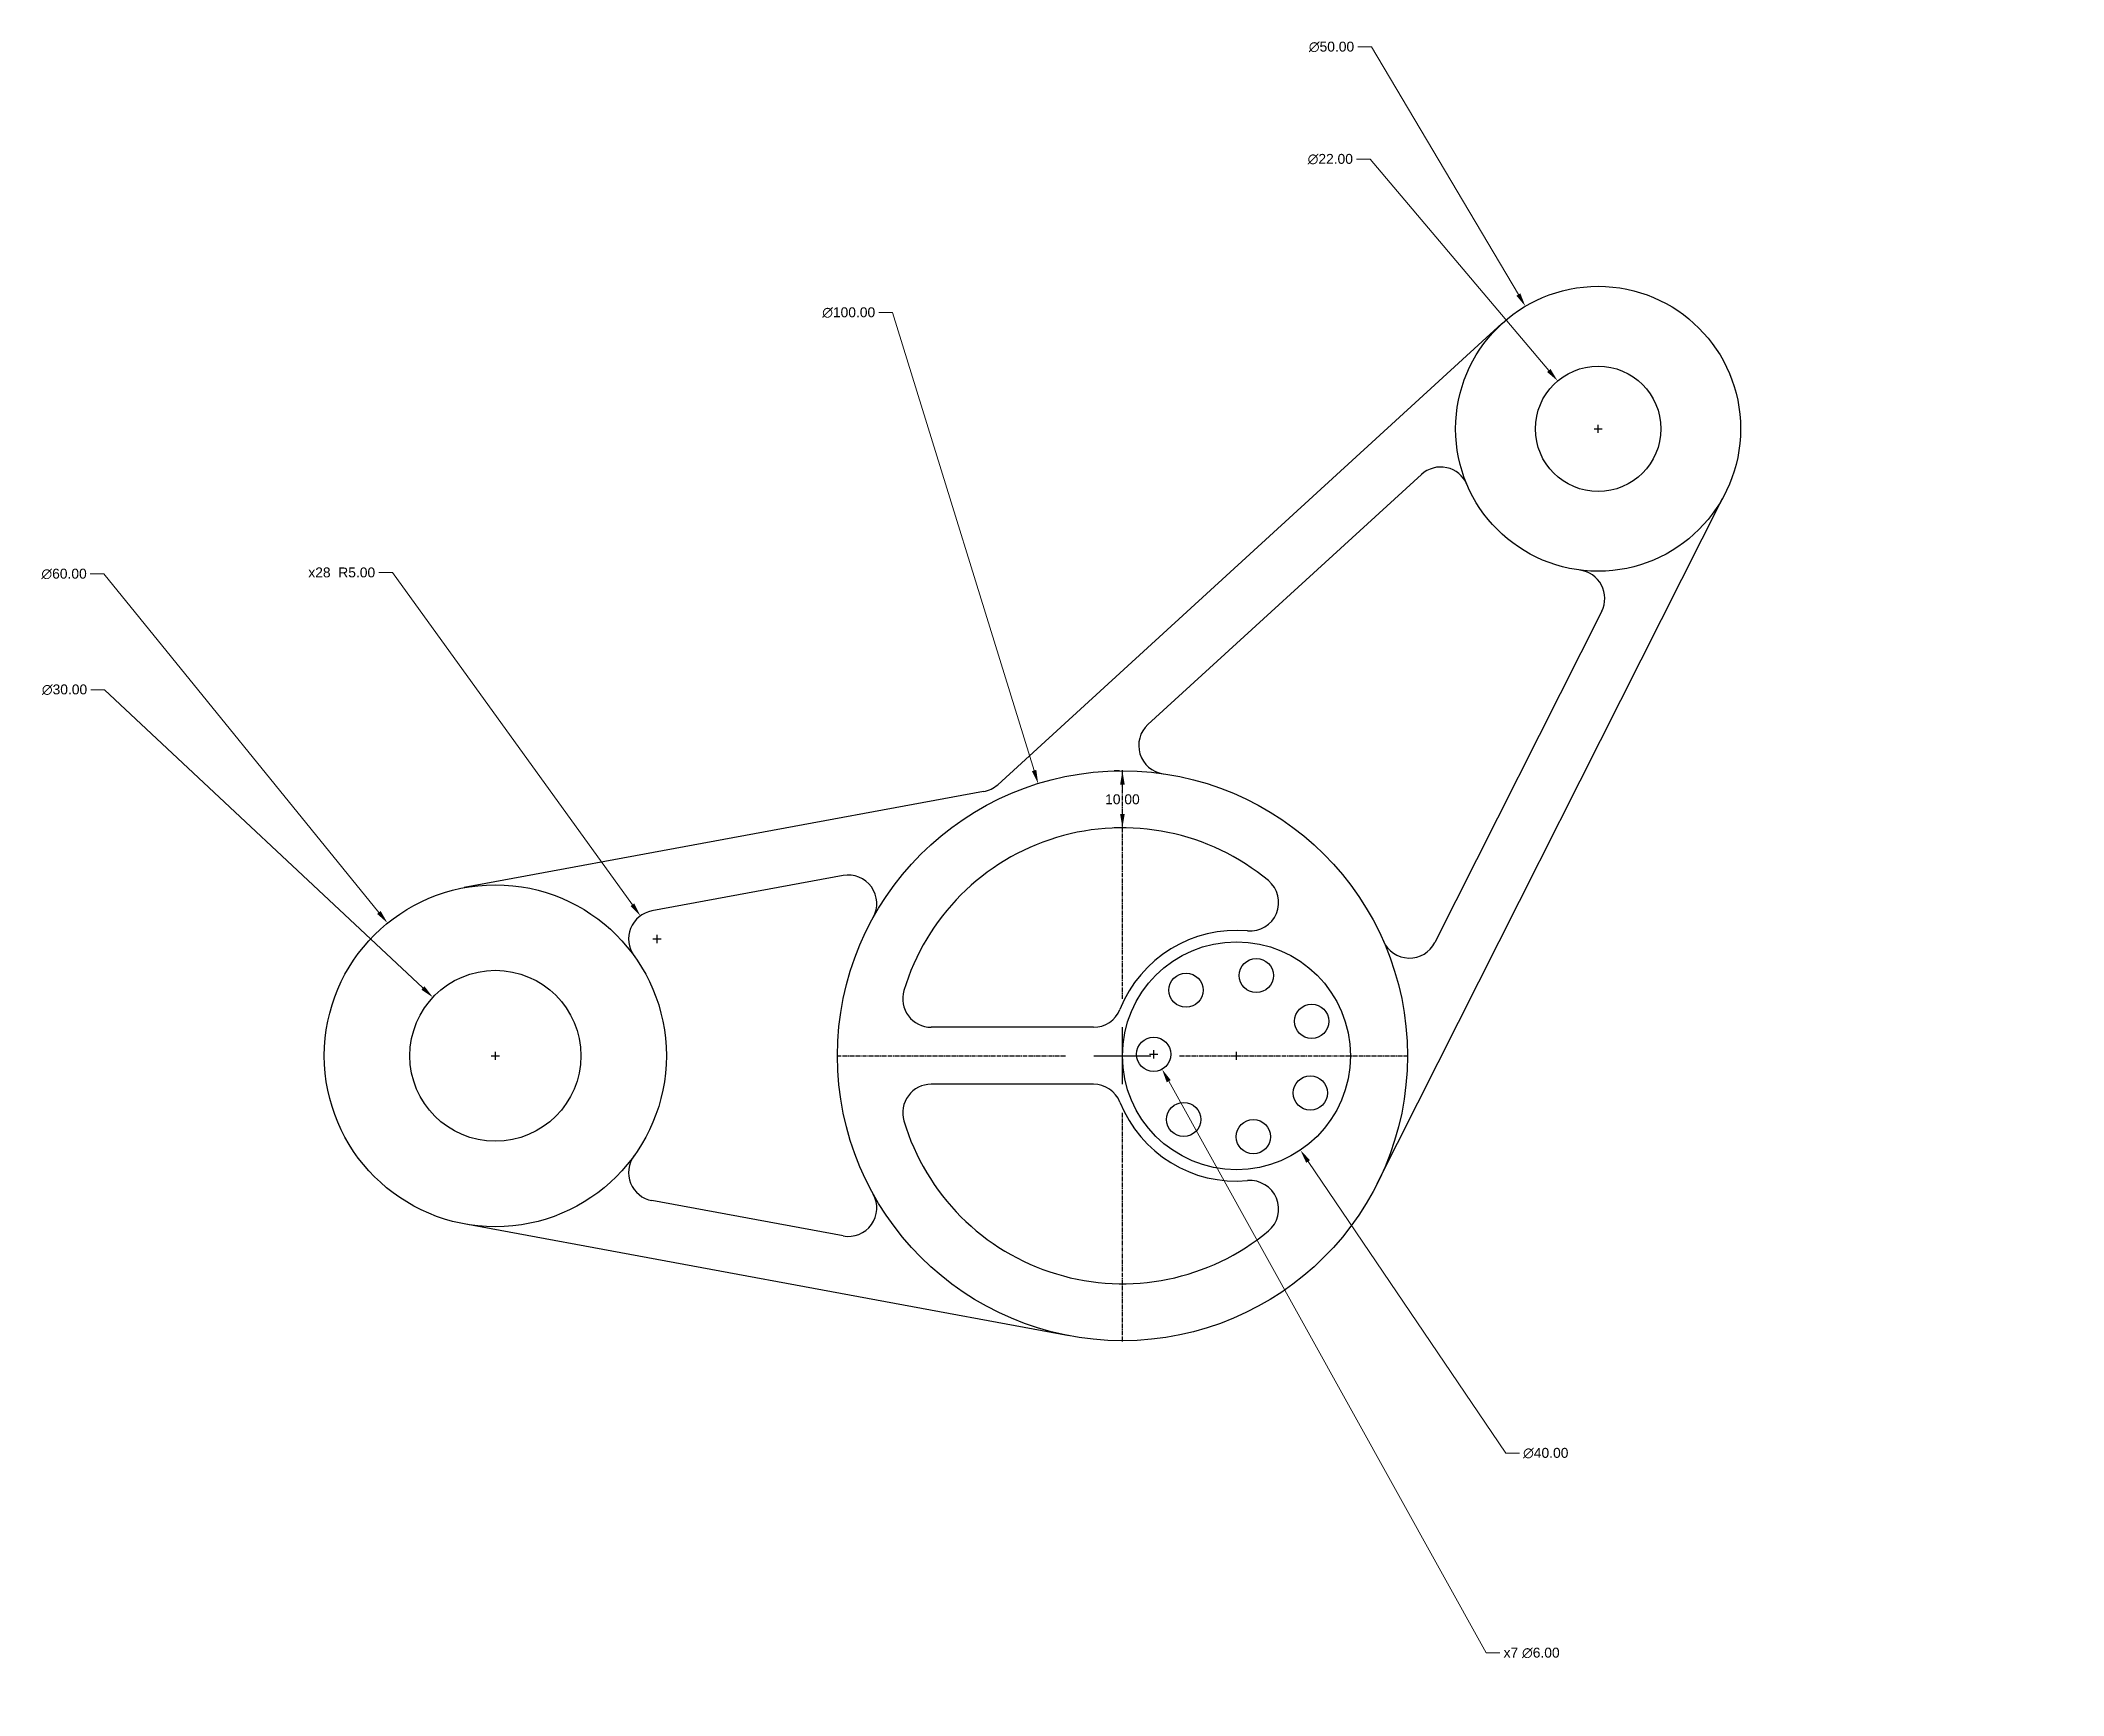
# Model space of a CAD drawing. Header units: inches. Extents: x -74 to 281, y -102 to 189.
import ezdxf

# ---------------------------------------------------------------- set-up
doc = ezdxf.new("R2010")
doc.units = ezdxf.units.IN
doc.header["$MEASUREMENT"] = 0
doc.linetypes.add('CENTER2', pattern=[1.125, 0.75, -0.125, 0.125, -0.125])
doc.styles.get("Standard").update_dxf_attribs({"font": 'arial.ttf'})
doc.dimstyles.get("Standard").update_dxf_attribs({"dimscale": 8, "dimtxt": 0.217, "dimasz": 0.3, "dimexe": 0.18, "dimexo": 0.0625, "dimgap": 0.09, "dimtad": 0, "dimtih": 1, "dimtoh": 1, "dimzin": 0, "dimdsep": 46, "dimtxsty": 'Standard', "dimcen": 0.09, "dimadec": 0, "dimazin": 0, "dimtfac": 1, "dimtofl": 0, "dimtmove": 0, "dimatfit": 3, "dimfxl": 1, "dimtolj": 1, "dimtzin": 0, "dimlwd": 18, "dimarcsym": 0})

# ---------------------------------------------------------------- blocks, each defined once
blk = doc.blocks.new('*U1')
blk.add_circle((0, 0), 3)
blk = doc.blocks.new('*U2')
at = {"color": 0, "linetype": 'ByBlock', "lineweight": -2, "transparency": 16777216}
for p, rotation in [((127.4532590439214, 21.86277644027631), 308.5714285714285), ((139.7758750611063, 24.44003701193489), 257.1428571428571), ((149.4738839334885, 16.41272354649663), 205.7142857142856), ((149.2444871768351, 3.825566810789965), 154.2857142857142), ((127.0399003716364, -0.8184962682835764), 51.42857142857144), ((139.2604252277472, -3.843047441992919), 102.8571428571429)]:
    blk.add_blockref('*U1', p, dxfattribs=dict(at, rotation=rotation))
blk.add_blockref('*U1', (121.7852170784317, 10.62167160851459), dxfattribs=at)
blk = doc.blocks.new('*U3')
at = {"color": 0, "linetype": 'CENTER2', "transparency": 16777216}
for p, q in [((0, 10), (0, 50.12)), ((-50.12, 0), (-10, 0)), ((10, 0), (50.12, 0)), ((0, -50.12), (0, -10))]:
    blk.add_line(p, q, dxfattribs=at)
at = {"color": 0, "linetype": 'Continuous', "transparency": 16777216}
for p, q in [((0, -5), (0, 5)), ((-5, 0), (5, 0))]:
    blk.add_line(p, q, dxfattribs=at)
blk = doc.blocks.new('*U4')
at = {"color": 0, "linetype": 'CENTER2', "transparency": 16777216}
for p, q in [((0, 10), (0, 50.12)), ((-50.12, 0), (-10, 0)), ((10, 0), (50.12, 0)), ((0, -50.12), (0, -10))]:
    blk.add_line(p, q, dxfattribs=at)
at = {"color": 0, "linetype": 'Continuous', "transparency": 16777216}
for p, q in [((0, -5), (0, 5)), ((-5, 0), (5, 0))]:
    blk.add_line(p, q, dxfattribs=at)
blk = doc.blocks.new('*D10')
at = {"color": 0, "lineweight": 18, "transparency": 16777216}
for p, q in [((-64.77243081459565, 94.89782100819478), (-62.37243081459564, 94.8978210081948)), ((-62.37243081459564, 94.8978210081948), (-14.13605395444956, 35.50723993075072))]:
    blk.add_line(p, q, dxfattribs=at)
at = {"color": 0, "lineweight": -2, "transparency": 16777216}
for p, q in [((6.290435413309522, 9.637318815390838), (6.290435413309523, 11.07731881539084)), ((5.570435413309524, 10.35731881539084), (7.010435413309524, 10.35731881539084))]:
    blk.add_line(p, q, dxfattribs=at)
at = {"color": 0, "transparency": 16777216}
blk.add_solid([(-13.82556110117351, 35.75941881183417), (-14.44654680772561, 35.25506104966728), (-12.62298066794889, 33.64428281109443)], dxfattribs=at)
at = {"layer": 'Defpoints', "color": 0, "transparency": 16777216}
for p in [(-12.62298066794889, 33.64428281109443, -0.615469988544902), (25.20385149456794, -12.92964518031275, -0.615469988544902)]:
    blk.add_point(p, dxfattribs=at)
at = {"color": 0, "transparency": 16777216, "insert": (-69.36290557585076, 94.8978210081948), "char_height": 1.736, "attachment_point": 5}
blk.add_mtext('\\A1;∅60.00', dxfattribs=at)
blk = doc.blocks.new('*D11')
at = {"color": 0, "lineweight": 18, "transparency": 16777216}
for p, q in [((-64.69459886223419, 74.58591122843374), (-62.2945988622341, 74.58591122843376)), ((-62.2945988622341, 74.58591122843376), (-6.409966462560012, 22.25100588843129))]:
    blk.add_line(p, q, dxfattribs=at)
at = {"color": 0, "lineweight": -2, "transparency": 16777216}
for p, q in [((6.290435413309526, 9.637318815390838), (6.290435413309526, 11.07731881539084)), ((5.570435413309527, 10.35731881539084), (7.010435413309525, 10.35731881539084))]:
    blk.add_line(p, q, dxfattribs=at)
at = {"color": 0, "transparency": 16777216}
blk.add_solid([(-6.136548368926899, 22.54296914994553), (-6.683384556193126, 21.95904262691705), (-4.658186893474561, 20.61049732663261)], dxfattribs=at)
at = {"layer": 'Defpoints', "color": 0, "transparency": 16777216}
for p in [(-4.658186893474561, 20.61049732663261, -0.615469988544902), (17.23905772009361, 0.1041403041490696, -0.615469988544902)]:
    blk.add_point(p, dxfattribs=at)
at = {"color": 0, "transparency": 16777216, "insert": (-69.28507362348928, 74.58591122843374), "char_height": 1.736, "attachment_point": 5}
blk.add_mtext('\\A1;∅30.00', dxfattribs=at)
blk = doc.blocks.new('*D12')
at = {"color": 0, "lineweight": 18, "transparency": 16777216}
for p, q in [((157.5562158374286, 187.3805345794877), (159.9562158374286, 187.3805345794877)), ((159.9562158374286, 187.3805345794877), (185.7477374988291, 143.9355386466814))]:
    blk.add_line(p, q, dxfattribs=at)
at = {"color": 0, "lineweight": -2, "transparency": 16777216}
for p, q in [((199.7349176662847, 119.6545796050139), (199.7349176662847, 121.0945796050139)), ((199.0149176662847, 120.3745796050138), (200.4549176662847, 120.3745796050138))]:
    blk.add_line(p, q, dxfattribs=at)
at = {"color": 0, "transparency": 16777216}
blk.add_solid([(186.0916931052768, 144.1397310578851), (185.4037818923813, 143.7313462354777), (186.9728919660515, 141.8718050079952)], dxfattribs=at)
at = {"layer": 'Defpoints', "color": 0, "transparency": 16777216}
for p in [(186.9728919660515, 141.8718050079952, -0.615469988544902), (212.4969433665179, 98.8773542020325, -0.615469988544902)]:
    blk.add_point(p, dxfattribs=at)
at = {"color": 0, "transparency": 16777216, "insert": (152.9657410761734, 187.3805345794878), "char_height": 1.736, "attachment_point": 5}
blk.add_mtext('\\A1;∅50.00', dxfattribs=at)
blk = doc.blocks.new('*D13')
at = {"color": 0, "lineweight": 18, "transparency": 16777216}
for p, q in [((157.3467103604294, 167.682370398137), (159.7467103604294, 167.682370398137)), ((159.7467103604294, 167.682370398137), (191.0845196257297, 130.6083772256414))]:
    blk.add_line(p, q, dxfattribs=at)
at = {"color": 0, "lineweight": -2, "transparency": 16777216}
for p, q in [((199.7349176662847, 119.6545796050139), (199.7349176662847, 121.0945796050139)), ((199.0149176662847, 120.3745796050139), (200.4549176662847, 120.3745796050138))]:
    blk.add_line(p, q, dxfattribs=at)
at = {"color": 0, "transparency": 16777216}
blk.add_solid([(191.3900061218678, 130.8665980626729), (190.7790331295915, 130.3501563886099), (192.6338446479186, 128.7754582488126)], dxfattribs=at)
at = {"layer": 'Defpoints', "color": 0, "transparency": 16777216}
for p in [(192.6338446479186, 128.7754582488126, -0.615469988544902), (206.8359906846508, 111.9737009612152, -0.615469988544902)]:
    blk.add_point(p, dxfattribs=at)
at = {"color": 0, "transparency": 16777216, "insert": (152.7562355991743, 167.682370398137), "char_height": 1.736, "attachment_point": 5}
blk.add_mtext('\\A1;∅22.00', dxfattribs=at)
blk = doc.blocks.new('*D14')
at = {"color": 0, "lineweight": 18, "transparency": 16777216}
for p, q in [((73.53751606557064, 140.7635305438795), (75.93751606557063, 140.7635305438795)), ((75.93751606557063, 140.7635305438795), (100.8004292405019, 60.41548207340882))]:
    blk.add_line(p, q, dxfattribs=at)
at = {"color": 0, "lineweight": -2, "transparency": 16777216}
for p, q in [((116.2904354133096, 9.637318815390831), (116.2904354133095, 11.07731881539084)), ((115.5704354133095, 10.35731881539084), (117.0104354133095, 10.35731881539083))]:
    blk.add_line(p, q, dxfattribs=at)
at = {"color": 0, "transparency": 16777216}
blk.add_solid([(101.1825526241509, 60.53372639533865), (100.4183058568529, 60.29723775147899), (101.5098951720809, 58.12274177151487)], dxfattribs=at)
at = {"layer": 'Defpoints', "color": 0, "transparency": 16777216}
for p in [(101.5098951720809, 58.12274177151487, -0.615469988544902), (131.0709756545382, -37.4081041407332, -0.615469988544902)]:
    blk.add_point(p, dxfattribs=at)
at = {"color": 0, "transparency": 16777216, "insert": (68.27265385547514, 140.7635305438795), "char_height": 1.736, "attachment_point": 5}
blk.add_mtext('\\A1;∅100.00', dxfattribs=at)
blk = doc.blocks.new('*D15')
at = {"color": 0, "lineweight": -2, "transparency": 16777216}
for p, q in [((136.2904354133095, 9.637318815390842), (136.2904354133095, 11.07731881539084)), ((135.5704354133095, 10.35731881539084), (137.0104354133095, 10.35731881539083))]:
    blk.add_line(p, q, dxfattribs=at)
at = {"color": 0, "lineweight": 18, "transparency": 16777216}
for p, q in [((183.5603296141707, -59.3776334051572), (148.8589169039906, -8.184344352146397)), ((185.9603296141707, -59.3776334051572), (183.5603296141707, -59.3776334051572))]:
    blk.add_line(p, q, dxfattribs=at)
at = {"color": 0, "transparency": 16777216}
blk.add_solid([(149.1900180319823, -7.959907182669937), (148.5278157759989, -8.408781521622842), (147.5122938871319, -6.197737584195977)], dxfattribs=at)
at = {"layer": 'Defpoints', "color": 0, "transparency": 16777216}
for p in [(125.0685769394871, 26.91237521497764, -0.615469988544902), (147.5122938871319, -6.197737584195977, -0.615469988544902)]:
    blk.add_point(p, dxfattribs=at)
at = {"color": 0, "transparency": 16777216, "insert": (190.5508043754258, -59.3776334051572), "char_height": 1.736, "attachment_point": 5}
blk.add_mtext('\\A1;∅40.00', dxfattribs=at)
blk = doc.blocks.new('*D16')
at = {"color": 0, "lineweight": -2, "transparency": 16777216}
for p, q in [((121.7852170784317, 9.901671608514576), (121.7852170784317, 11.34167160851458)), ((121.0652170784317, 10.6216716085146), (122.5052170784317, 10.62167160851459))]:
    blk.add_line(p, q, dxfattribs=at)
at = {"color": 0, "lineweight": 18, "transparency": 16777216}
for p, q in [((180.096041504078, -94.43043829731678), (124.405921431767, 5.900240819822493)), ((182.4960415040781, -94.43043829731681), (180.096041504078, -94.43043829731678))]:
    blk.add_line(p, q, dxfattribs=at)
at = {"color": 0, "transparency": 16777216}
blk.add_solid([(124.7556570457442, 6.0943670682177), (124.0561858177898, 5.706114571427285), (123.2411639413958, 7.99865450368565)], dxfattribs=at)
at = {"layer": 'Defpoints', "color": 0, "transparency": 16777216}
for p in [(120.3292702154677, 13.24468871334354, -5.615469988544902), (123.2411639413958, 7.99865450368565, -5.615469988544902)]:
    blk.add_point(p, dxfattribs=at)
at = {"color": 0, "transparency": 16777216, "insert": (188.069973291254, -94.4304382973168), "char_height": 1.736, "attachment_point": 5}
blk.add_mtext('\\A1;x7 ∅6.00', dxfattribs=at)
blk = doc.blocks.new('*D19')
at = {"color": 0, "lineweight": 18, "transparency": 16777216}
for p, q in [((-14.13829275903975, 95.16152220259417), (-11.73829275903974, 95.16152220259417)), ((-11.73829275903974, 95.16152220259417), (30.32910409430838, 36.85776340668777))]:
    blk.add_line(p, q, dxfattribs=at)
at = {"color": 0, "lineweight": -2, "transparency": 16777216}
for p, q in [((33.93896890900417, 30.85674093660325), (35.37896890900417, 30.85674093660325)), ((34.65896890900417, 30.13674093660325), (34.65896890900417, 31.57674093660325))]:
    blk.add_line(p, q, dxfattribs=at)
at = {"color": 0, "transparency": 16777216}
blk.add_solid([(30.65348368728591, 37.09181015342808), (30.00472450133083, 36.62371665994745), (31.73338457475026, 34.91148584882252)], dxfattribs=at)
at = {"layer": 'Defpoints', "color": 0, "transparency": 16777216}
for p in [(31.73338457475026, 34.91148584882252, -1.615469988544902), (34.65896890900417, 30.85674093660324, -1.615469988544902)]:
    blk.add_point(p, dxfattribs=at)
at = {"color": 0, "transparency": 16777216, "insert": (-20.65601172220482, 95.16152220259417), "char_height": 1.736, "attachment_point": 5}
blk.add_mtext('\\A1;x28  R5.00', dxfattribs=at)
blk = doc.blocks.new('*D20')
at = {"color": 0, "lineweight": -2, "transparency": 16777216}
for p, q in [((115.7904367037879, 60.35731881539085), (114.8504354133096, 60.35731881539085)), ((115.7904364456922, 50.35731881539085), (114.8504354133096, 50.35731881539085))]:
    blk.add_line(p, q, dxfattribs=at)
at = {"color": 0, "lineweight": 18, "transparency": 16777216}
for p, q in [((116.2904354133096, 57.95731881539085), (116.2904354133096, 56.96367352207571)), ((116.2904354133096, 52.75731881539085), (116.2904354133096, 53.750964108706))]:
    blk.add_line(p, q, dxfattribs=at)
at = {"color": 0, "transparency": 16777216}
for points in [[(115.8904354133096, 57.95731881539085), (116.6904354133096, 57.95731881539085), (116.2904354133096, 60.35731881539085)], [(115.8904354133096, 52.75731881539085), (116.6904354133096, 52.75731881539085), (116.2904354133096, 50.35731881539085)]]:
    blk.add_solid(points, dxfattribs=at)
at = {"layer": 'Defpoints', "color": 0, "transparency": 16777216}
for p in [(116.2904354133096, 60.35731881539085), (116.2904367037879, 60.35731881539085, -0.615469988544902), (116.2904364456922, 50.35731881539085, -20.6154699885449)]:
    blk.add_point(p, dxfattribs=at)
at = {"color": 0, "transparency": 16777216, "insert": (116.2904354133096, 55.3573188153908), "char_height": 1.736, "attachment_point": 5}
blk.add_mtext('\\A1;10.00', dxfattribs=at)

msp = doc.modelspace()

# ---------------------------------------------------------------- linework, layer by layer
for p, q in [((94.4082933733312, 57.9294325305741, -20.6154699885449), (182.8633549704934, 138.8231668734738, -20.6154699885449)), ((120.7670521502686, 68.48381528383906, -20.6154699885449), (168.7397861914662, 112.355737739837, -20.6154699885449)), ((221.5011001682811, 108.0768847279328, -20.6154699885449), (160.9448174836825, -12.1368173519118, -20.6154699885449)), ((200.3767841563493, 88.36982530253162, -20.6154699885449), (171.1008485346078, 30.25250952753558, -20.6154699885449)), ((91.94304468628437, 56.70248415132765, -20.6154699885449), (0.8360523006410627, 39.85731381302155, -20.6154699885449)), ((67.29825693770397, 41.97630829448271, -20.6154699885449), (33.74990505689274, 35.77340676954169, -20.6154699885449)), ((111.2105630053406, 15.35731881539084, -20.6154699885449), (82.74941575081269, 15.35731881539084, -20.6154699885449)), ((111.2105630053406, 5.357318815390842, -20.6154699885449), (82.74941575081267, 5.357318815390841, -20.6154699885449)), ((67.29825693770398, -21.26167066370105, -20.6154699885449), (33.74990505689274, -15.05876913876002, -20.6154699885449)), ((106.9599939894167, -38.764395963669, -20.6154699885449), (0.8360523006410432, -19.14267618223987, -20.6154699885449))]:
    msp.add_line(p, q)
for centre, radius in [((199.7349176662847, 120.3745796050138, -20.6154699885449), 25), ((199.7349176662847, 120.3745796050138, -20.6154699885449), 11), ((116.2904354133095, 10.35731881539084, -20.6154699885449), 50), ((6.290435413309524, 10.35731881539084, -20.6154699885449), 30), ((136.2904354133095, 10.35731881539084, -20.6154699885449), 20), ((6.290435413309524, 10.35731881539084, -20.6154699885449), 15)]:
    msp.add_circle(centre, radius)
for centre, radius, start, end in [((172.1140987306244, 108.666020286145, -20.6154699885449), 5, 22.97225342415069, 132.4434740586416), ((195.9113459493121, 90.61923891926187, -20.6154699885449), 5, 333.2638401483208, 82.67759960542307), ((124.1413646894268, 64.79409783014708, -20.6154699885449), 5, 132.4434740586415, 261.7933292682232), ((91.03398083417295, 61.6191499842661, -20.6154699885449), 5, 280.4753663909425, 312.4434740586414), ((116.2904354133095, 10.35731881539084, -20.6154699885449), 40, 50.20818050044274, 163.3984504009798), ((68.20732078981538, 37.05964246154426, -20.6154699885449), 5, 330.9549739023718, 100.4753663909425), ((138.6904354133095, 37.25044061260881, -20.6154699885449), 5, 264.9003110857825, 50.20818050044284), ((34.65896890900414, 30.85674093660324, -20.6154699885449), 5, 100.4753663909424, 215.8522999160947), ((136.2904354133095, 10.35731881539084, -20.6154699885449), 22, 84.90031108578269, 158.2615392084795), ((166.6354103275705, 32.50192314426585, -20.6154699885449), 5, 203.7426437896786, 333.2638401483209), ((82.74941575081269, 20.35731881539084, -20.6154699885449), 5, 163.3984504009798, 270), ((111.2105630053406, 20.35731881539084, -20.6154699885449), 5, 270, 338.2615392084795), ((82.74941575081267, 0.3573188153908422, -20.6154699885449), 5, 90, 196.6015495990201), ((111.2105630053406, 0.357318815390844, -20.6154699885449), 5, 21.73846079152052, 90), ((136.2904354133095, 10.35731881539084, -20.6154699885449), 22, 201.7384607915204, 275.0996889142174), ((116.2904354133095, 10.35731881539084, -20.6154699885449), 40, 196.6015495990201, 309.7918194995572), ((34.65896890900414, -10.14210330582156, -20.6154699885449), 5, 144.1477000839054, 259.5246336090576), ((68.20732078981538, -16.34500483076259, -20.6154699885449), 5, 259.5246336090577, 29.04502609762822), ((138.6904354133095, -16.53580298182712, -20.6154699885449), 5, 309.7918194995571, 95.09968891421748)]:
    msp.add_arc(centre, radius, start, end)

# ---------------------------------------------------------------- block references
at = {"linetype": 'CENTER2'}
for name in ['*U3', '*U4']:
    msp.add_blockref(name, (116.2904354133095, 10.35731881539083, -0.615469988544902), dxfattribs=at)
msp.add_blockref('*U2', (0, 0, -20.6154699885449))

# ---------------------------------------------------------------- dimensions: what is measured, and where the dimension line sits
for p1, p2, picture, middle in [((212.4969433665179, 98.8773542020325, -0.615469988544902), (186.9728919660515, 141.8718050079952, -0.615469988544902), '*D12', (152.9657410761734, 187.3805345794878)), ((206.8359906846508, 111.9737009612152, -0.615469988544902), (192.6338446479186, 128.7754582488126, -0.615469988544902), '*D13', (152.7562355991743, 167.682370398137)), ((131.0709756545382, -37.4081041407332, -0.615469988544902), (101.5098951720809, 58.12274177151487, -0.615469988544902), '*D14', (68.27265385547514, 140.7635305438795)), ((25.20385149456794, -12.92964518031275, -0.615469988544902), (-12.62298066794889, 33.64428281109443, -0.615469988544902), '*D10', (-69.36290557585076, 94.8978210081948)), ((17.23905772009361, 0.1041403041490696, -0.615469988544902), (-4.658186893474561, 20.61049732663261, -0.615469988544902), '*D11', (-69.28507362348928, 74.58591122843374)), ((125.0685769394871, 26.91237521497764, -0.615469988544902), (147.5122938871319, -6.197737584195977, -0.615469988544902), '*D15', (190.5508043754258, -59.3776334051572))]:
    dim = msp.add_diameter_dim_2p(p1=p1, p2=p2, dimstyle='Standard')
    dim.commit()
    dim.dimension.update_dxf_attribs({"geometry": picture, "text_midpoint": middle, "dimtype": 163})
dim = msp.add_radius_dim(center=(34.65896890900417, 30.85674093660324, -1.615469988544902), mpoint=(31.73338457475026, 34.91148584882252, -1.615469988544902), text='x28  <>', dimstyle='Standard')
dim.commit()
dim.dimension.update_dxf_attribs({"geometry": '*D19', "text_midpoint": (-20.65601172220482, 95.16152220259417), "dimtype": 164})
dim = msp.add_aligned_dim(p1=(116.2904364456922, 50.35731881539083, -20.6154699885449), p2=(116.2904367037878, 60.35731881539082, -0.615469988544902), distance=1.29047820962569e-06, dimstyle='Standard')
dim.commit()
dim.dimension.update_dxf_attribs({"geometry": '*D20', "text_midpoint": (116.2904354133096, 55.3573188153908)})
dim = msp.add_diameter_dim_2p(p1=(120.3292702154677, 13.24468871334354, -5.615469988544902), p2=(123.2411639413958, 7.99865450368565, -5.615469988544902), text='x7 <>', dimstyle='Standard')
dim.commit()
dim.dimension.update_dxf_attribs({"geometry": '*D16', "text_midpoint": (188.069973291254, -94.4304382973168), "dimtype": 163})

doc.saveas('drawing.dxf')
